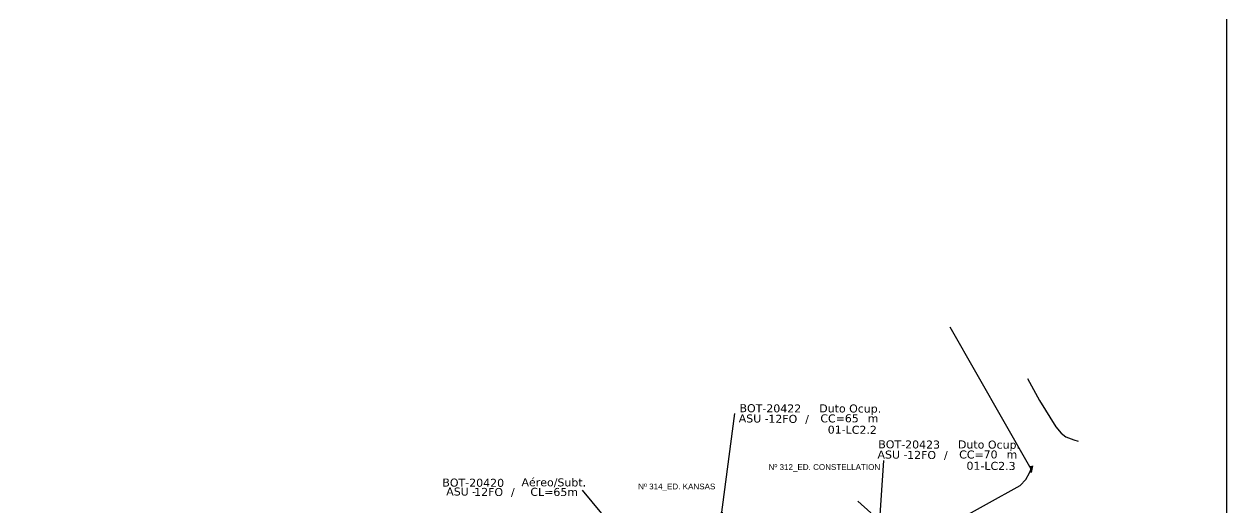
# Model space of a CAD drawing. Header units: metres. Extents: x -1286 to 457, y -500 to 94.
# Drawn here: x -745.7 to -445.1, y -260 to -139.1 of the extents above; entities that cross this region are included whole.
import ezdxf
from ezdxf.enums import TextEntityAlignment as Align

# ---------------------------------------------------------------- set-up
doc = ezdxf.new("R2010")
doc.units = ezdxf.units.M
for name, color, linetype in [('CAP a instalar', 1, 'Continuous'), ('label_cabos', 7, 'Continuous'), ('Legenda', 1, 'Continuous'), ('QUADRA', 7, 'Continuous')]:
    doc.layers.add(name, color=color, linetype=linetype)
doc.layers.add('EXTRA', color=50, linetype='Continuous', plot=False)
doc.styles.add('ARIAL', font='arial.ttf')
doc.styles.add('siredit', font='verdana.ttf')
doc.linetypes.add('FENCELINE1', pattern='A,0.25,-0.1,[133,ltypeshp.shx,S=0.1,R=0,X=-0.1,Y=0],-0.1,1', length=1.45)
doc.dimstyles.new('CC', dxfattribs={"dimtxt": 0.8, "dimasz": 2, "dimexe": 0.18, "dimexo": 0.0625, "dimgap": 0.09, "dimtad": 0, "dimdec": 0, "dimrnd": 1, "dimzin": 0, "dimdsep": 46, "dimtxsty": 'siredit', "dimblk": 'NONE', "dimcen": 0, "dimse1": 1, "dimse2": 1, "dimsd1": 1, "dimsd2": 1, "dimclrt": 7, "dimadec": 0, "dimazin": 0, "dimtfac": 1, "dimtdec": 0, "dimtofl": 0, "dimtmove": 0, "dimatfit": 3, "dimfxl": 0, "dimtolj": 1, "dimtzin": 0, "dimarcsym": 0})

# ---------------------------------------------------------------- blocks, each defined once
blk = doc.blocks.new('LEGENDA DOS CABOS')
at = {"layer": 'EXTRA', "color": 0, "style": 'siredit'}
for tag, p in [('ID', (4.6, 0.97)), ('XX', (9.03, 0.97))]:
    blk.add_attdef(tag, text='', height=0.48, rotation=359.69, dxfattribs=at).set_placement(p, align=Align.MIDDLE_CENTER)
at = {"layer": 'Legenda', "color": 0, "style": 'siredit'}
for tag, p in [('TIPO_CABO', (1.31, 0)), ('CABO', (4.69, -0.05)), ('/', (6.81, -0.05)), ('METROS', (10.03, -0.05))]:
    blk.add_attdef(tag, text='', height=0.8, rotation=359.69, dxfattribs=at).set_placement(p, align=Align.MIDDLE_CENTER)
blk = doc.blocks.new('_None')
blk = doc.blocks.new('Inst CB DT OCUP CFOA-SM-ASU-120-S-12')
at = {"layer": 'label_cabos', "color": 0, "style": 'siredit'}
for tag, flags, p in [('ID_ATIVIDADE', 3, (1.31, 2.67)), ('FATOR', 1, (11.56, 2.55))]:
    blk.add_attdef(tag, text='', height=1, rotation=359.69, dxfattribs=dict(at, flags=flags)).set_placement(p, align=Align.MIDDLE_CENTER)
for tag, p in [('DESTINO_CABO', (3.13, 1.26)), ('TIPO_CABO', (13.11, 1.24)), ('TIPO_CABO', (1.26, 0)), ('CABO', (4.69, -0.05)), ('/', (7.71, -0.05)), ('LANCE', (10.91, 0)), ('UND', (15.96, 0)), ('FID', (13.15, -1.41))]:
    blk.add_attdef(tag, text='', height=1, rotation=359.69, dxfattribs=at).set_placement(p, align=Align.MIDDLE_CENTER)
blk.add_attdef('QTDE', (12.43, -0.47), '', height=1, rotation=359.69, dxfattribs=at)

msp = doc.modelspace()

# ---------------------------------------------------------------- linework, layer by layer
msp.add_lwpolyline([(-1286.07, -499.81), (-445.07, -499.81), (-445.07, 94.19), (-1286.07, 94.19)], close=True)
at = {"layer": 'CAP a instalar', "color": 7, "linetype": 'FENCELINE1', "ltscale": 5}
msp.add_lwpolyline([(-537.36, -258.3), (-534.07, -261.24), (-528.37, -277.67), (-551.85, -299.37), (-564.77, -309.53), (-569.02, -309.53), (-570.41, -307.93)], dxfattribs=at)
at = {"layer": 'QUADRA', "color": 4, "ltscale": 5e-05, "elevation": -0.24}
for points in [[(-572.49, -296.36), (-496.73, -254.45), (-495.29, -252.94), (-494.38, -251.25), (-493.69, -249.47), (-493.99, -251.18), (-494.08, -249.55), (-494.03, -250.36), (-514.25, -214.88)], [(-494.89, -227.66), (-491.91, -233.17)], [(-491.91, -233.17), (-487.86, -239.73), (-486.53, -241.37), (-485.32, -242.24), (-483.33, -242.98), (-482.25, -243.33)]]:
    msp.add_lwpolyline(points, dxfattribs=at)

# ---------------------------------------------------------------- block references
at = {"layer": 'label_cabos', "color": 0, "lineweight": 0}
ref = msp.add_blockref('Inst CB DT OCUP CFOA-SM-ASU-120-S-12', (-565.44, -237.67), dxfattribs=dict(at, xscale=2, yscale=2, zscale=2))
ref.add_attrib('DESTINO_CABO', 'BOT-20422', dxfattribs={"color": 0, "height": 2, "rotation": 359.69, "style": 'siredit'}).set_placement((-559.18, -235.14), align=Align.MIDDLE_CENTER)
ref.add_attrib('CABO', '12FO', dxfattribs={"color": 0, "height": 2, "rotation": 359.69, "style": 'siredit'}).set_placement((-556.07, -237.77), align=Align.MIDDLE_CENTER)
ref.add_attrib('TIPO_CABO', 'Duto Ocup.', dxfattribs={"color": 0, "height": 2, "rotation": 359.69, "style": 'siredit'}).set_placement((-539.22, -235.18), align=Align.MIDDLE_CENTER)
ref.add_attrib('/', '/', dxfattribs={"color": 0, "height": 2, "rotation": 359.69, "style": 'siredit'}).set_placement((-550.01, -237.77), align=Align.MIDDLE_CENTER)
ref.add_attrib('TIPO_CABO', 'ASU - ', dxfattribs={"color": 0, "height": 2, "rotation": 359.69, "style": 'siredit'}).set_placement((-562.91, -237.68), align=Align.MIDDLE_CENTER)
ref.add_attrib('FID', ' 01-LC2.2', dxfattribs={"color": 0, "height": 2, "rotation": 359.69, "style": 'siredit'}).set_placement((-539.14, -240.49), align=Align.MIDDLE_CENTER)
ref.add_attrib('LANCE', 'CC=', dxfattribs={"color": 0, "height": 2, "rotation": 359.69, "style": 'siredit'}).set_placement((-543.62, -237.66), align=Align.MIDDLE_CENTER)
ref.add_attrib('QTDE', '65', (-540.58, -238.62), dxfattribs={"color": 0, "height": 2, "rotation": 359.69, "style": 'siredit'})
ref.add_attrib('UND', 'm', dxfattribs={"color": 0, "height": 2, "rotation": 359.69, "style": 'siredit'}).set_placement((-533.51, -237.66), align=Align.MIDDLE_CENTER)
ref = msp.add_blockref('Inst CB DT OCUP CFOA-SM-ASU-120-S-12', (-530.75, -246.69), dxfattribs=dict(at, xscale=2, yscale=2, zscale=2))
ref.add_attrib('DESTINO_CABO', 'BOT-20423', dxfattribs={"color": 0, "height": 2, "rotation": 359.69, "style": 'siredit'}).set_placement((-524.49, -244.16), align=Align.MIDDLE_CENTER)
ref.add_attrib('CABO', '12FO', dxfattribs={"color": 0, "height": 2, "rotation": 359.69, "style": 'siredit'}).set_placement((-521.38, -246.79), align=Align.MIDDLE_CENTER)
ref.add_attrib('TIPO_CABO', 'Duto Ocup.', dxfattribs={"color": 0, "height": 2, "rotation": 359.69, "style": 'siredit'}).set_placement((-504.54, -244.2), align=Align.MIDDLE_CENTER)
ref.add_attrib('/', '/', dxfattribs={"color": 0, "height": 2, "rotation": 359.69, "style": 'siredit'}).set_placement((-515.32, -246.79), align=Align.MIDDLE_CENTER)
ref.add_attrib('TIPO_CABO', 'ASU - ', dxfattribs={"color": 0, "height": 2, "rotation": 359.69, "style": 'siredit'}).set_placement((-528.23, -246.7), align=Align.MIDDLE_CENTER)
ref.add_attrib('FID', ' 01-LC2.3', dxfattribs={"color": 0, "height": 2, "rotation": 359.69, "style": 'siredit'}).set_placement((-504.46, -249.51), align=Align.MIDDLE_CENTER)
ref.add_attrib('LANCE', 'CC=', dxfattribs={"color": 0, "height": 2, "rotation": 359.69, "style": 'siredit'}).set_placement((-508.93, -246.68), align=Align.MIDDLE_CENTER)
ref.add_attrib('QTDE', '70', (-505.89, -247.64), dxfattribs={"color": 0, "height": 2, "rotation": 359.69, "style": 'siredit'})
ref.add_attrib('UND', 'm', dxfattribs={"color": 0, "height": 2, "rotation": 359.69, "style": 'siredit'}).set_placement((-498.82, -246.68), align=Align.MIDDLE_CENTER)
ref = msp.add_blockref('LEGENDA DOS CABOS', (-641.93, -256.98), dxfattribs=dict(at, xscale=2, yscale=2, zscale=2))
ref.add_attrib('ID', 'BOT-20420', dxfattribs={"color": 0, "height": 2, "rotation": 359.69, "style": 'siredit'}).set_placement((-633.45, -253.72), align=Align.MIDDLE_CENTER)
ref.add_attrib('CABO', '12FO', dxfattribs={"color": 0, "height": 2, "rotation": 359.69, "style": 'siredit'}).set_placement((-629.6, -256.03), align=Align.MIDDLE_CENTER)
ref.add_attrib('METROS', 'CL=65m', dxfattribs={"color": 0, "height": 2, "rotation": 359.69, "style": 'siredit'}).set_placement((-613.21, -256.03), align=Align.MIDDLE_CENTER)
ref.add_attrib('XX', 'Aéreo/Subt.', dxfattribs={"color": 0, "height": 2, "rotation": 359.69, "style": 'siredit'}).set_placement((-613.31, -253.63), align=Align.MIDDLE_CENTER)
ref.add_attrib('/', '/', dxfattribs={"color": 0, "height": 2, "rotation": 359.69, "style": 'siredit'}).set_placement((-623.55, -256.03), align=Align.MIDDLE_CENTER)
ref.add_attrib('TIPO_CABO', 'ASU -', dxfattribs={"color": 0, "height": 2, "rotation": 359.69, "style": 'siredit'}).set_placement((-636.45, -255.93), align=Align.MIDDLE_CENTER)

# ---------------------------------------------------------------- texts
at = {"color": 3, "style": 'ARIAL'}
for s, p in [('Nº 312_ED. CONSTELLATION', (-559.63, -250.53)), ('Nº 314_ED. KANSAS', (-592.23, -255.39))]:
    msp.add_text(s, height=1.44, rotation=0.0085, dxfattribs=at).set_placement(p)

# ---------------------------------------------------------------- leaders
at = {"layer": 'label_cabos'}
for points in [[(-571.58, -263.02), (-568.03, -236.41)], [(-532.06, -266.9), (-530.85, -248.18)], [(-582.69, -283.75), (-606.12, -255.61)]]:
    msp.add_leader(points, dimstyle='CC', override={"dimgap": 0.09, "dimtad": 0}, dxfattribs=at)

doc.saveas('drawing.dxf')
